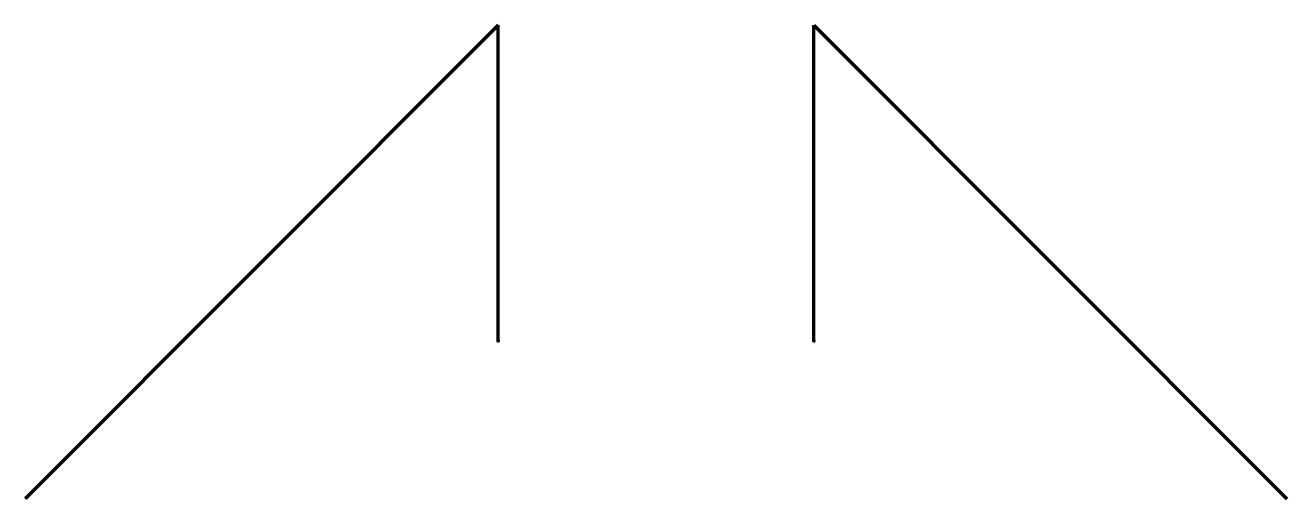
# Model space of a CAD drawing. Header units: millimetres. Extents: x -7.5 to 12.5, y -2.5 to 5.
import ezdxf

# ---------------------------------------------------------------- set-up
doc = ezdxf.new("R2010")
doc.units = ezdxf.units.MM
doc.layers.get('0').update_dxf_attribs({"linetype": 'CONTINUOUS', "lineweight": 0})

msp = doc.modelspace()

# ---------------------------------------------------------------- linework, layer by layer
at = {"color": 7, "linetype": 'CONTINUOUS', "lineweight": 70}
for p, q in [((0, 5), (-7.5, -2.5)), ((0, 0), (0, 5)), ((5, 0), (5, 5)), ((5, 5), (12.5, -2.5))]:
    msp.add_line(p, q, dxfattribs=at)
for p in [(0, 0), (5, 0)]:
    msp.add_point(p, dxfattribs=at)

doc.saveas('drawing.dxf')
